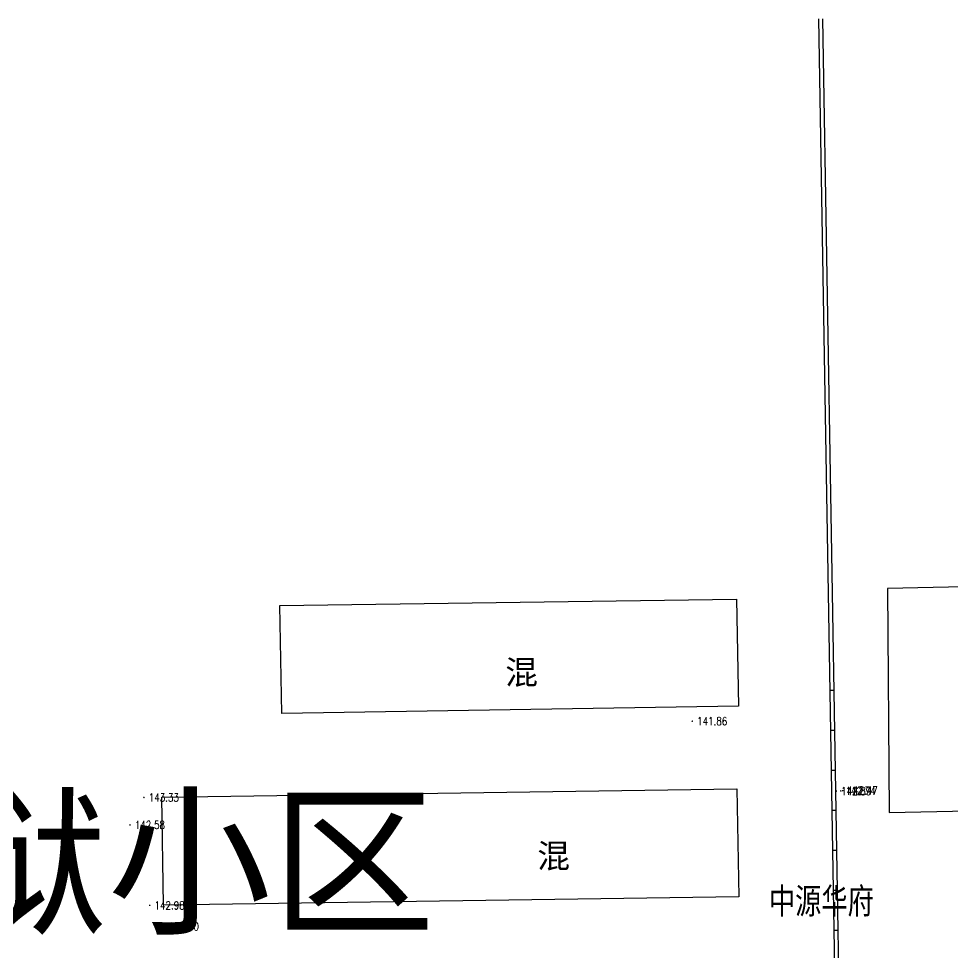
# Model space of a CAD drawing. Extents: x 529262 to 576451, y 2694391 to 2717535.
# Drawn here: x 563639.7 to 563756.3, y 2709720.7 to 2709837.3 of the extents above; entities that cross this region are included whole.
import ezdxf
from ezdxf.enums import TextEntityAlignment as Align

# ---------------------------------------------------------------- set-up
doc = ezdxf.new("R2010")
doc.units = 0
for name, color, linetype in [('GCD', 8, 'Continuous'), ('JMD', 8, 'Continuous'), ('地块名称', 1, 'Continuous')]:
    doc.layers.add(name, color=color, linetype=linetype)
doc.layers.add('尺寸标注', color=7, linetype='Continuous', lineweight=18)
doc.styles.add('HZ', font='rs.shx', dxfattribs={"width": 0.8, "bigfont": 'hztxt.shx'})
doc.styles.add('STYLE1', font='simhei.ttf')
doc.styles.add('宋体', font='', dxfattribs={"width": 0.75})
doc.styles.get('宋体').set_extended_font_data('SimSun')

# ---------------------------------------------------------------- blocks, each defined once
blk = doc.blocks.new('GC200')
at = {"linetype": 'Continuous', "const_width": 0.2, "flags": 128}
blk.add_lwpolyline([(-0.1, 0, 1), (0.1, 0, 1)], format="xyb", close=True, dxfattribs=at)

msp = doc.modelspace()

# ---------------------------------------------------------------- linework, layer by layer
at = {"layer": 'JMD', "linetype": 'Continuous'}
for p, q in [((563741.54, 2709753.363), (563741.04, 2709753.355)), ((563741.625, 2709748.364), (563741.125, 2709748.355)), ((563741.709, 2709743.365), (563741.209, 2709743.356)), ((563741.792, 2709738.365), (563741.293, 2709738.357)), ((563741.875, 2709733.366), (563741.375, 2709733.358)), ((563741.958, 2709728.367), (563741.458, 2709728.358)), ((563742.041, 2709723.367), (563741.541, 2709723.359))]:
    msp.add_line(p, q, dxfattribs=at)
at = {"layer": 'JMD', "linetype": 'Continuous', "flags": 128}
for points in [[(563740.15, 2709666.649), (563742.479, 2709666.694), (563741.252, 2709740.803), (563739.625, 2709837.277)], [(563740.159, 2709666.149), (563742.987, 2709666.203), (563741.752, 2709740.811), (563740.125, 2709837.286)]]:
    msp.add_lwpolyline(points, dxfattribs=at)
for points in [[(563748.373, 2709738.105), (563797.852, 2709739.172), (563797.664, 2709767.174), (563748.185, 2709766.108)], [(563729.569, 2709751.406), (563672.547, 2709750.487), (563672.308, 2709763.989), (563729.332, 2709764.78)], [(563729.625, 2709727.581), (563657.78, 2709726.526), (563657.541, 2709740.027), (563729.385, 2709741.082)]]:
    msp.add_lwpolyline(points, close=True, dxfattribs=at)

# ---------------------------------------------------------------- block references
at = {"layer": 'GCD', "color": 3, "linetype": 'Continuous'}
ref = msp.add_blockref('GC200', (563723.802, 2709749.526, 141.857), dxfattribs=dict(at, xscale=0.5, yscale=0.5, zscale=0.5))
ref.add_attrib('height', '141.86', dxfattribs={"linetype": 'Continuous', "height": 1, "style": 'HZ', "width": 0.8}).set_placement((563724.402, 2709749.526, 141.857), align=Align.MIDDLE_LEFT)
ref = msp.add_blockref('GC200', (563655.316, 2709739.995, 143.333), dxfattribs=dict(at, xscale=0.5, yscale=0.5, zscale=0.5))
ref.add_attrib('height', '143.33', dxfattribs={"linetype": 'Continuous', "height": 1, "style": 'HZ', "width": 0.8}).set_placement((563655.916, 2709739.995, 143.333), align=Align.MIDDLE_LEFT)
ref = msp.add_blockref('GC200', (563741.79, 2709740.795, 142.885), dxfattribs=dict(at, xscale=0.5, yscale=0.5, zscale=0.5))
ref.add_attrib('height', '142.89', dxfattribs={"linetype": 'Continuous', "height": 1, "style": 'HZ', "width": 0.8}).set_placement((563742.39, 2709740.795, 142.885), align=Align.MIDDLE_LEFT)
ref = msp.add_blockref('GC200', (563742.35, 2709740.81, 142.735), dxfattribs=dict(at, xscale=0.5, yscale=0.5, zscale=0.5))
ref.add_attrib('height', '142.74', dxfattribs={"linetype": 'Continuous', "height": 1, "style": 'HZ', "width": 0.8}).set_placement((563742.95, 2709740.81, 142.735), align=Align.MIDDLE_LEFT)
ref = msp.add_blockref('GC200', (563742.598, 2709740.849, 142.472), dxfattribs=dict(at, xscale=0.5, yscale=0.5, zscale=0.5))
ref.add_attrib('height', '142.47', dxfattribs={"linetype": 'Continuous', "height": 1, "style": 'HZ', "width": 0.8}).set_placement((563743.198, 2709740.849, 142.472), align=Align.MIDDLE_LEFT)
ref = msp.add_blockref('GC200', (563653.581, 2709736.567, 142.583), dxfattribs=dict(at, xscale=0.5, yscale=0.5, zscale=0.5))
ref.add_attrib('height', '142.58', dxfattribs={"linetype": 'Continuous', "height": 1, "style": 'HZ', "width": 0.8}).set_placement((563654.181, 2709736.567, 142.583), align=Align.MIDDLE_LEFT)
ref = msp.add_blockref('GC200', (563656.04, 2709726.518, 142.983), dxfattribs=dict(at, xscale=0.5, yscale=0.5, zscale=0.5))
ref.add_attrib('height', '142.98', dxfattribs={"linetype": 'Continuous', "height": 1, "style": 'HZ', "width": 0.8}).set_placement((563656.64, 2709726.518, 142.983), align=Align.MIDDLE_LEFT)
ref = msp.add_blockref('GC200', (563657.815, 2709723.881, 148.003), dxfattribs=dict(at, xscale=0.5, yscale=0.5, zscale=0.5))
ref.add_attrib('height', '148.00', dxfattribs={"linetype": 'Continuous', "height": 1, "style": 'HZ', "width": 0.8}).set_placement((563658.415, 2709723.881, 148.003), align=Align.MIDDLE_LEFT)

# ---------------------------------------------------------------- texts
at = {"layer": 'JMD', "linetype": 'Continuous', "style": '宋体'}
for p in [(563704.524, 2709755.646), (563708.529, 2709732.698)]:
    msp.add_text('混', height=3, dxfattribs=at).set_placement(p, align=Align.MIDDLE_RIGHT)
at = {"layer": '地块名称', "color": 1, "style": 'STYLE1'}
msp.add_text('监狱小区', height=15, dxfattribs=at).set_placement((563609.859, 2709724.495))
at = {"layer": '尺寸标注', "color": 252, "insert": (563733.376, 2709728.67, 2761.055), "char_height": 4, "attachment_point": 1, "style": '宋体'}
msp.add_mtext('{\\H0.8x;中源华府}', dxfattribs=at)

doc.saveas('drawing.dxf')
